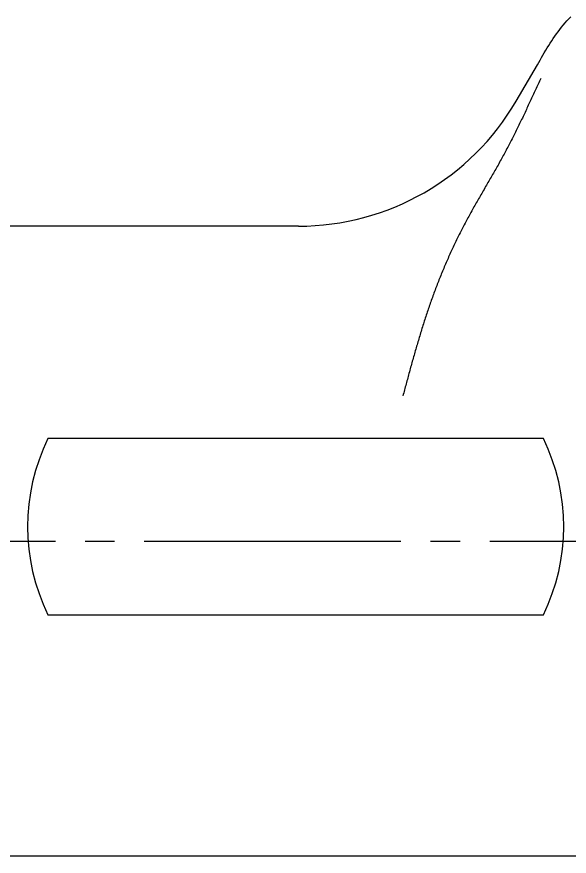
# Model space of a CAD drawing. Extents: x 71 to 290, y 122 to 219.
# Drawn here: x 177.86 to 205.84, y 162.29 to 204.8 of the extents above; entities that cross this region are included whole.
import ezdxf

# ---------------------------------------------------------------- set-up
doc = ezdxf.new("R2010")
doc.units = 0
doc.linetypes.add('CENTER', pattern=[17.5, 13, -1.5, 1.5, -1.5])
doc.layers.get('0').update_dxf_attribs({"linetype": 'CONTINUOUS'})
doc.layers.add('CENTER', color=1, linetype='CENTER')

msp = doc.modelspace()

# ---------------------------------------------------------------- linework, layer by layer
at = {"linetype": 'CONTINUOUS'}
for p, q in [((203.159, 200.53), (204.229, 202.364)), ((192.129, 194.196), (174.121, 194.196)), ((204.535, 183.442), (179.436, 183.442)), ((179.436, 174.511), (204.535, 174.511)), ((210.824, 162.287), (174.121, 162.287))]:
    msp.add_line(p, q, dxfattribs=at)
for points in [[(204.229, 202.364, 0), (204.299, 202.487, 0), (204.37, 202.611, 0), (204.44, 202.735, 0), (204.511, 202.858, 0), (204.583, 202.981, 0), (204.655, 203.103, 0), (204.729, 203.224, 0), (204.803, 203.345, 0), (204.879, 203.465, 0), (204.956, 203.584, 0), (205.034, 203.701, 0), (205.114, 203.818, 0), (205.196, 203.933, 0), (205.28, 204.047, 0), (205.366, 204.159, 0), (205.454, 204.27, 0), (205.544, 204.379, 0), (205.636, 204.487, 0), (205.73, 204.593, 0), (205.826, 204.698, 0), (205.923, 204.801, 0)], [(204.398, 201.68, 0), (204.365, 201.608, 0), (204.333, 201.536, 0), (204.3, 201.464, 0), (204.267, 201.392, 0), (204.234, 201.32, 0), (204.201, 201.249, 0), (204.169, 201.177, 0), (204.136, 201.105, 0), (204.103, 201.033, 0), (204.07, 200.961, 0), (204.037, 200.89, 0), (204.004, 200.818, 0), (203.971, 200.746, 0), (203.938, 200.675, 0), (203.905, 200.603, 0), (203.872, 200.531, 0), (203.838, 200.46, 0), (203.805, 200.388, 0), (203.772, 200.317, 0), (203.739, 200.245, 0), (203.705, 200.174, 0), (203.672, 200.102, 0), (203.638, 200.031, 0), (203.604, 199.959, 0), (203.571, 199.888, 0), (203.537, 199.817, 0), (203.503, 199.745, 0), (203.469, 199.674, 0), (203.435, 199.603, 0), (203.4, 199.532, 0), (203.366, 199.461, 0), (203.332, 199.39, 0), (203.297, 199.319, 0), (203.263, 199.248, 0), (203.228, 199.177, 0), (203.193, 199.107, 0), (203.158, 199.036, 0), (203.123, 198.965, 0), (203.088, 198.895, 0), (203.052, 198.824, 0), (203.017, 198.754, 0), (202.981, 198.684, 0), (202.946, 198.613, 0), (202.91, 198.543, 0), (202.874, 198.473, 0), (202.837, 198.403, 0), (202.801, 198.333, 0), (202.765, 198.263, 0), (202.728, 198.193, 0), (202.691, 198.124, 0), (202.654, 198.054, 0), (202.617, 197.984, 0), (202.58, 197.915, 0), (202.542, 197.846, 0), (202.504, 197.776, 0), (202.467, 197.707, 0), (202.429, 197.638, 0), (202.391, 197.569, 0), (202.352, 197.5, 0), (202.314, 197.431, 0), (202.275, 197.362, 0), (202.237, 197.294, 0), (202.198, 197.225, 0), (202.159, 197.156, 0), (202.12, 197.088, 0), (202.081, 197.019, 0), (202.042, 196.951, 0), (202.003, 196.882, 0), (201.964, 196.814, 0), (201.925, 196.745, 0), (201.885, 196.677, 0), (201.846, 196.608, 0), (201.806, 196.54, 0), (201.767, 196.472, 0), (201.728, 196.403, 0), (201.688, 196.335, 0), (201.648, 196.267, 0), (201.609, 196.199, 0), (201.569, 196.13, 0), (201.53, 196.062, 0), (201.49, 195.994, 0), (201.451, 195.925, 0), (201.412, 195.857, 0), (201.372, 195.789, 0), (201.333, 195.72, 0), (201.294, 195.652, 0), (201.254, 195.583, 0), (201.215, 195.515, 0), (201.176, 195.446, 0), (201.137, 195.378, 0), (201.098, 195.309, 0), (201.059, 195.24, 0), (201.02, 195.172, 0), (200.982, 195.103, 0), (200.943, 195.034, 0), (200.905, 194.965, 0), (200.866, 194.896, 0), (200.828, 194.827, 0), (200.79, 194.758, 0), (200.752, 194.689, 0), (200.715, 194.62, 0), (200.677, 194.55, 0), (200.64, 194.481, 0), (200.602, 194.411, 0), (200.565, 194.341, 0), (200.528, 194.272, 0), (200.492, 194.202, 0), (200.455, 194.132, 0), (200.419, 194.062, 0), (200.383, 193.992, 0), (200.347, 193.921, 0), (200.312, 193.851, 0), (200.276, 193.78, 0), (200.241, 193.71, 0), (200.206, 193.639, 0), (200.171, 193.568, 0), (200.136, 193.497, 0), (200.102, 193.426, 0), (200.068, 193.355, 0), (200.034, 193.284, 0), (200, 193.213, 0), (199.966, 193.141, 0), (199.933, 193.07, 0), (199.899, 192.998, 0), (199.866, 192.926, 0), (199.833, 192.855, 0), (199.801, 192.783, 0), (199.768, 192.711, 0), (199.736, 192.639, 0), (199.704, 192.566, 0), (199.672, 192.494, 0), (199.64, 192.422, 0), (199.609, 192.349, 0), (199.578, 192.277, 0), (199.547, 192.204, 0), (199.516, 192.132, 0), (199.485, 192.059, 0), (199.454, 191.986, 0), (199.424, 191.913, 0), (199.394, 191.84, 0), (199.364, 191.767, 0), (199.334, 191.694, 0), (199.305, 191.621, 0), (199.275, 191.547, 0), (199.246, 191.474, 0), (199.217, 191.4, 0), (199.188, 191.327, 0), (199.16, 191.253, 0), (199.131, 191.18, 0), (199.103, 191.106, 0), (199.075, 191.032, 0), (199.047, 190.958, 0), (199.019, 190.884, 0), (198.992, 190.81, 0), (198.965, 190.736, 0), (198.937, 190.662, 0), (198.911, 190.588, 0), (198.884, 190.514, 0), (198.857, 190.439, 0), (198.831, 190.365, 0), (198.805, 190.291, 0), (198.779, 190.216, 0), (198.753, 190.142, 0), (198.727, 190.067, 0), (198.702, 189.992, 0), (198.676, 189.918, 0), (198.651, 189.843, 0), (198.626, 189.768, 0), (198.601, 189.693, 0), (198.577, 189.618, 0), (198.552, 189.543, 0), (198.528, 189.468, 0), (198.503, 189.393, 0), (198.479, 189.318, 0), (198.455, 189.243, 0), (198.432, 189.168, 0), (198.408, 189.092, 0), (198.384, 189.017, 0), (198.361, 188.942, 0), (198.338, 188.866, 0), (198.315, 188.791, 0), (198.292, 188.716, 0), (198.269, 188.64, 0), (198.246, 188.565, 0), (198.223, 188.489, 0), (198.201, 188.413, 0), (198.178, 188.338, 0), (198.156, 188.262, 0), (198.134, 188.186, 0), (198.112, 188.111, 0), (198.09, 188.035, 0), (198.068, 187.959, 0), (198.046, 187.883, 0), (198.024, 187.808, 0), (198.002, 187.732, 0), (197.981, 187.656, 0), (197.959, 187.58, 0), (197.938, 187.504, 0), (197.917, 187.428, 0), (197.895, 187.352, 0), (197.874, 187.276, 0), (197.853, 187.2, 0), (197.832, 187.124, 0), (197.811, 187.048, 0), (197.79, 186.972, 0), (197.769, 186.896, 0), (197.748, 186.82, 0), (197.727, 186.743, 0), (197.706, 186.667, 0), (197.686, 186.591, 0), (197.665, 186.515, 0), (197.644, 186.439, 0), (197.623, 186.363, 0), (197.603, 186.286, 0), (197.582, 186.21, 0), (197.562, 186.134, 0), (197.541, 186.058, 0), (197.521, 185.981, 0), (197.5, 185.905, 0), (197.48, 185.829, 0), (197.459, 185.753, 0), (197.439, 185.676, 0), (197.418, 185.6, 0)]]:
    msp.add_polyline3d(points)
for centre, radius, start, end in [((192.129, 206.968), 12.772, 270, 329.732), ((188.54, 178.977), 10.14, 153.8715, 206.1285), ((195.431, 178.977), 10.14, 333.8715, 26.1285)]:
    msp.add_arc(centre, radius, start, end, dxfattribs=at)
at = {"layer": 'CENTER', "color": 1, "linetype": 'CENTER'}
msp.add_line((131.815, 178.242), (290.108, 178.242), dxfattribs=at)

doc.saveas('drawing.dxf')
